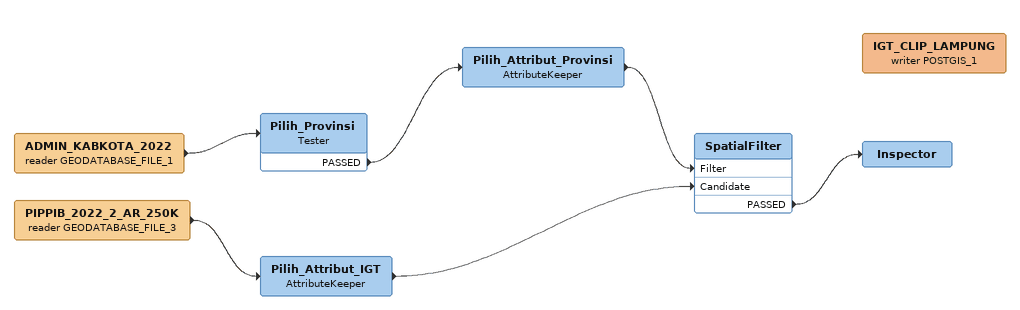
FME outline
PIPPIB_2022_2_AR_250K (reader GEODATABASE_FILE_3)
    -> Pilih_Attribut_IGT
Pilih_Attribut_IGT: AttributeKeeper
    -> SpatialFilter [Candidate]
ADMIN_KABKOTA_2022 (reader GEODATABASE_FILE_1)
    -> Pilih_Provinsi
Pilih_Provinsi: Tester
    PASSED -> Pilih_Attribut_Provinsi
Pilih_Attribut_Provinsi: AttributeKeeper
    -> SpatialFilter [Filter]
SpatialFilter
    PASSED -> Inspector
Inspector
IGT_CLIP_LAMPUNG (writer POSTGIS_1)
